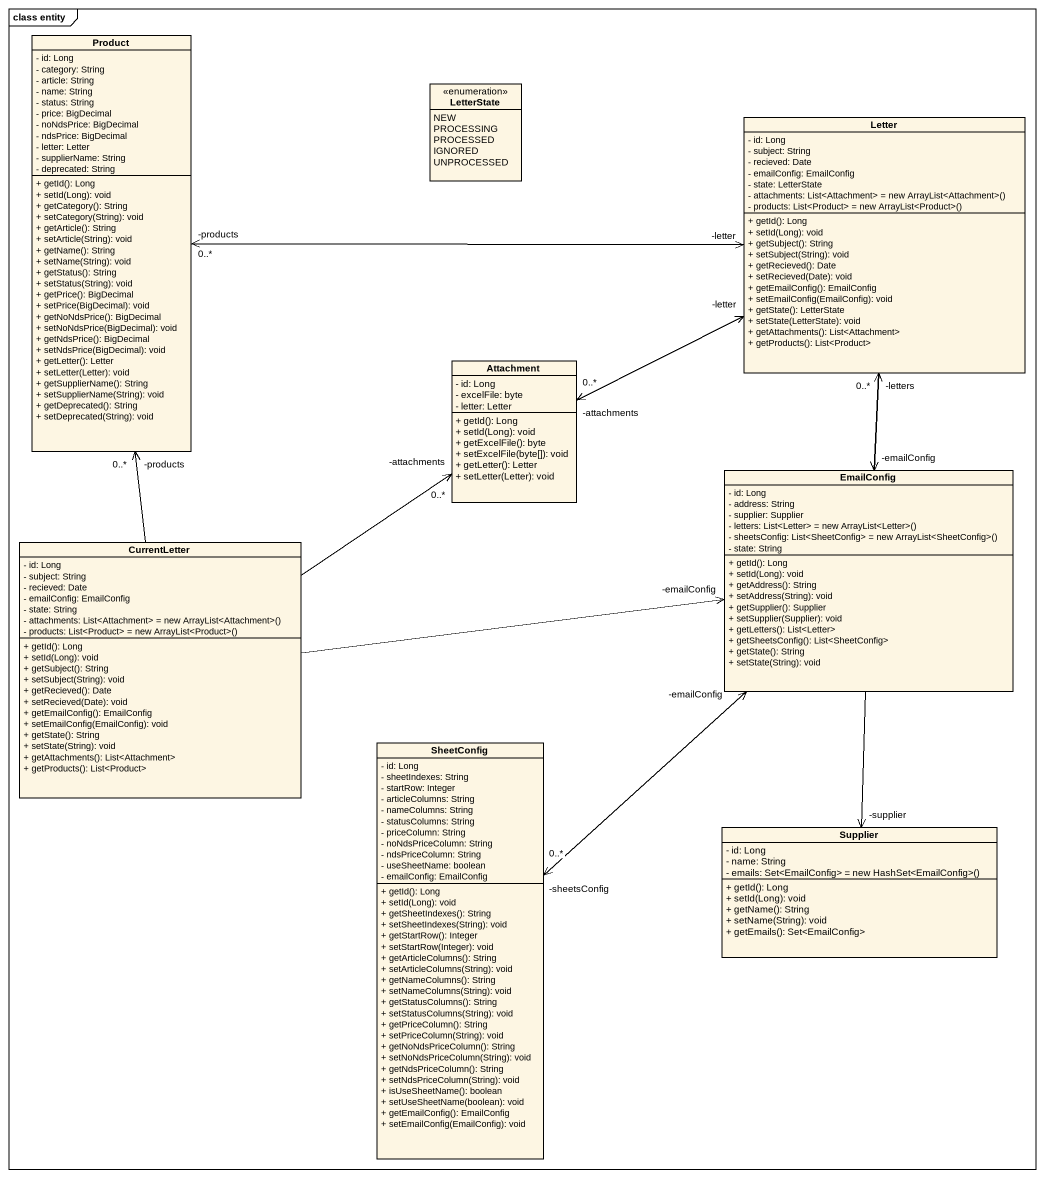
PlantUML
@startuml
mainframe class entity
hide circle
hide empty members
skinparam classAttributeIconSize 0
class Product {
  - id: Long
  - category: String
  - article: String
  - name: String
  - status: String
  - price: BigDecimal
  - noNdsPrice: BigDecimal
  - ndsPrice: BigDecimal
  - letter: Letter
  - supplierName: String
  - deprecated: String
  + getId(): Long
  + setId(Long): void
  + getCategory(): String
  + setCategory(String): void
  + getArticle(): String
  + setArticle(String): void
  + getName(): String
  + setName(String): void
  + getStatus(): String
  + setStatus(String): void
  + getPrice(): BigDecimal
  + setPrice(BigDecimal): void
  + getNoNdsPrice(): BigDecimal
  + setNoNdsPrice(BigDecimal): void
  + getNdsPrice(): BigDecimal
  + setNdsPrice(BigDecimal): void
  + getLetter(): Letter
  + setLetter(Letter): void
  + getSupplierName(): String
  + setSupplierName(String): void
  + getDeprecated(): String
  + setDeprecated(String): void
}
enum LetterState {
  NEW
  PROCESSING
  PROCESSED
  IGNORED
  UNPROCESSED
}
class Letter {
  - id: Long
  - subject: String
  - recieved: Date
  - emailConfig: EmailConfig
  - state: LetterState
  {field} - attachments: List<Attachment> = new ArrayList<Attachment>()
  {field} - products: List<Product> = new ArrayList<Product>()
  + getId(): Long
  + setId(Long): void
  + getSubject(): String
  + setSubject(String): void
  + getRecieved(): Date
  + setRecieved(Date): void
  + getEmailConfig(): EmailConfig
  + setEmailConfig(EmailConfig): void
  + getState(): LetterState
  + setState(LetterState): void
  + getAttachments(): List<Attachment>
  + getProducts(): List<Product>
}
class Attachment {
  - id: Long
  - excelFile: byte
  - letter: Letter
  + getId(): Long
  + setId(Long): void
  + getExcelFile(): byte
  + setExcelFile(byte[]): void
  + getLetter(): Letter
  + setLetter(Letter): void
}
class EmailConfig {
  - id: Long
  - address: String
  - supplier: Supplier
  {field} - letters: List<Letter> = new ArrayList<Letter>()
  {field} - sheetsConfig: List<SheetConfig> = new ArrayList<SheetConfig>()
  - state: String
  + getId(): Long
  + setId(Long): void
  + getAddress(): String
  + setAddress(String): void
  + getSupplier(): Supplier
  + setSupplier(Supplier): void
  + getLetters(): List<Letter>
  + getSheetsConfig(): List<SheetConfig>
  + getState(): String
  + setState(String): void
}
class CurrentLetter {
  - id: Long
  - subject: String
  - recieved: Date
  - emailConfig: EmailConfig
  - state: String
  {field} - attachments: List<Attachment> = new ArrayList<Attachment>()
  {field} - products: List<Product> = new ArrayList<Product>()
  + getId(): Long
  + setId(Long): void
  + getSubject(): String
  + setSubject(String): void
  + getRecieved(): Date
  + setRecieved(Date): void
  + getEmailConfig(): EmailConfig
  + setEmailConfig(EmailConfig): void
  + getState(): String
  + setState(String): void
  + getAttachments(): List<Attachment>
  + getProducts(): List<Product>
}
class SheetConfig {
  - id: Long
  - sheetIndexes: String
  - startRow: Integer
  - articleColumns: String
  - nameColumns: String
  - statusColumns: String
  - priceColumn: String
  - noNdsPriceColumn: String
  - ndsPriceColumn: String
  - useSheetName: boolean
  - emailConfig: EmailConfig
  + getId(): Long
  + setId(Long): void
  + getSheetIndexes(): String
  + setSheetIndexes(String): void
  + getStartRow(): Integer
  + setStartRow(Integer): void
  + getArticleColumns(): String
  + setArticleColumns(String): void
  + getNameColumns(): String
  + setNameColumns(String): void
  + getStatusColumns(): String
  + setStatusColumns(String): void
  + getPriceColumn(): String
  + setPriceColumn(String): void
  + getNoNdsPriceColumn(): String
  + setNoNdsPriceColumn(String): void
  + getNdsPriceColumn(): String
  + setNdsPriceColumn(String): void
  + isUseSheetName(): boolean
  + setUseSheetName(boolean): void
  + getEmailConfig(): EmailConfig
  + setEmailConfig(EmailConfig): void
}
class Supplier {
  - id: Long
  - name: String
  {field} - emails: Set<EmailConfig> = new HashSet<EmailConfig>()
  + getId(): Long
  + setId(Long): void
  + getName(): String
  + setName(String): void
  + getEmails(): Set<EmailConfig>
}
Product -right-> "-letter" Letter
Letter -left-> "-products\n0..*" Product
Letter -left-> "-attachments\n0..*" Attachment
Letter --> "-emailConfig" EmailConfig
Attachment -right-> "-letter" Letter
EmailConfig -up-> "-letters\n0..*" Letter
EmailConfig --> "-sheetsConfig\n0..*" SheetConfig
EmailConfig --> "-supplier" Supplier
CurrentLetter -up-> "-products\n0..*" Product
CurrentLetter -up-> "-attachments\n0..*" Attachment
CurrentLetter -right-> "-emailConfig" EmailConfig
SheetConfig -up-> "-emailConfig" EmailConfig
@enduml
